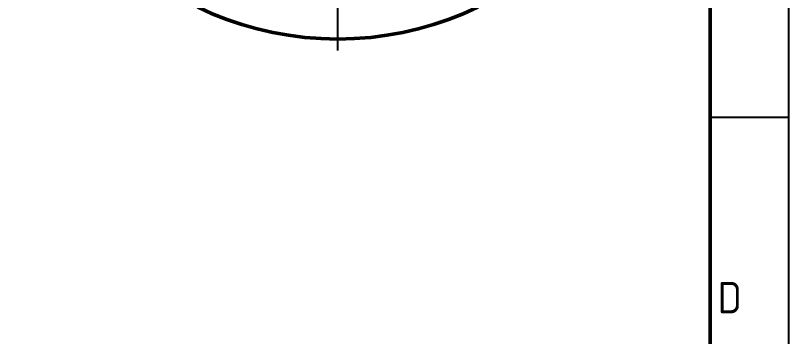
# Model space of a CAD drawing. Extents: x 0 to 616, y 0 to 436.
# Drawn here: x 471.8 to 616.4, y 176.9 to 237 of the extents above; entities that cross this region are included whole.
import ezdxf
from ezdxf.enums import TextEntityAlignment as Align

# ---------------------------------------------------------------- set-up
doc = ezdxf.new("R2010")
doc.units = 0
doc.header["$LTSCALE"] = 1.5
doc.linetypes.add('AM_ISO08W050', pattern=[18, 12, -1.5, 3, -1.5])
doc.layers.get('0').update_dxf_attribs({"linetype": 'CONTINUOUS'})
for name, color, linetype, lineweight in [('AM_0', 7, 'CONTINUOUS', 50), ('AM_7', 4, 'AM_ISO08W050', 25), ('AM_BOR', 7, 'CONTINUOUS', 50)]:
    doc.layers.add(name, color=color, linetype=linetype, lineweight=lineweight)
doc.styles.add('ACISOTS', font='isocp.shx', dxfattribs={"height": 1})

# ---------------------------------------------------------------- blocks, each defined once
blk = doc.blocks.new('A3 ZTL')
blk.add_line((401.174, 9.785), (401.174, 280.822))
at = {"layer": 'AM_BOR', "color": 135, "lineweight": 25}
for p, q in [((410.959, 290.607), (410.959, 0)), ((401.174, 145.303), (410.959, 145.303))]:
    blk.add_line(p, q, dxfattribs=at)
at = {"layer": 'AM_BOR', "color": 135, "lineweight": 25, "style": 'ACISOTS'}
blk.add_text('D', height=3.914, dxfattribs=at).set_placement((403.62, 122.798), align=Align.MIDDLE)

msp = doc.modelspace()

# ---------------------------------------------------------------- linework, layer by layer
at = {"layer": 'AM_0'}
msp.add_circle((532.092, 292.885), 60.3, dxfattribs=at)
at = {"layer": 'AM_7'}
msp.add_line((532.092, 230.458), (532.092, 355.312), dxfattribs=at)

# ---------------------------------------------------------------- block references
at = {"layer": 'AM_0', "lineweight": 0, "xscale": 1.5, "yscale": 1.5, "zscale": 1.5}
msp.add_blockref('A3 ZTL', (0, 0), dxfattribs=at)

doc.saveas('drawing.dxf')
